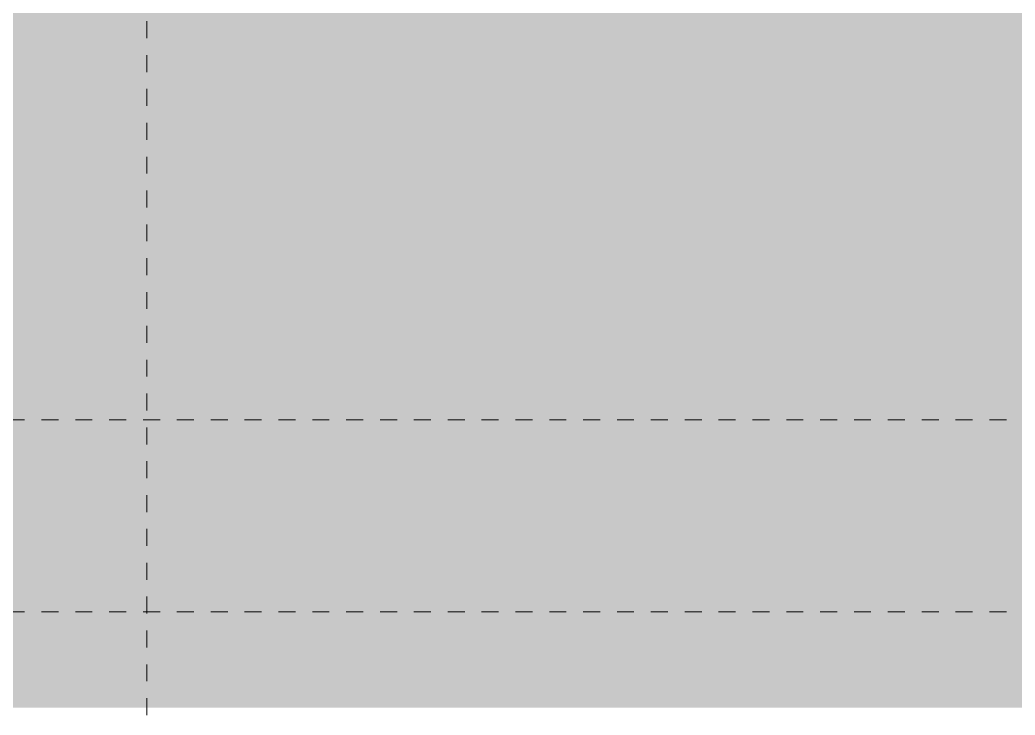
# Model space of a CAD drawing. Header units: metres. Extents: x 4238 to 4687, y -1 to 29.
# Drawn here: x 4351.93 to 4357.81, y -0.61 to 3.5 of the extents above; entities that cross this region are included whole.
import ezdxf

# ---------------------------------------------------------------- set-up
doc = ezdxf.new("R2010")
doc.units = ezdxf.units.M
doc.linetypes.add('AEC_Center', pattern=[0.024, 0.012, -0.004, 0.004, -0.004])
doc.linetypes.add('Grid Line', pattern=[0.021, 0.012, -0.003, 0.003, -0.003])
for name, color, linetype, lineweight in [('A-DETL-GENF', 92, 'Continuous', 5), ('A-FLOR-LEVL', 51, 'Continuous', 5), ('S-GRID', 1, 'Continuous', 5)]:
    doc.layers.add(name, color=color, linetype=linetype, lineweight=lineweight)

msp = doc.modelspace()

# ---------------------------------------------------------------- hatches: boundary and pattern name
at = {"layer": 'A-DETL-GENF'}
msp.add_hatch(color=9, dxfattribs=at).paths.add_polyline_path([(4293.4915, -0.5666), (4372.6828, -0.5666), (4372.6828, 3.4951), (4371.5082, 3.5731), (4369.5282, 3.5731), (4367.5873, 3.9647), (4363.0829, 4.2639), (4361.0156, 5.0163), (4353.3223, 5.2812), (4353.3223, 4.34), (4350.8982, 4.34), (4350.8982, 4.6641), (4350.6223, 4.94), (4335.0823, 4.94), (4334.6823, 4.54), (4334.6823, 4.14), (4330.6823, 4.14), (4330.6823, 4.54), (4330.2823, 4.94), (4314.6823, 4.94), (4314.3823, 4.64), (4314.3823, 4.34), (4311.9823, 4.34), (4311.9823, 4.94), (4270.8001, 4.94), (4277.9007, 5.1035), (4268.0446, 5.0624), (4264.6562, 5.24), (4248.8416, 5.24), (4245.9767, 5.0899), (4245.9767, -0.5666), (4289.5319, -0.5666)])

# ---------------------------------------------------------------- linework, layer by layer
at = {"layer": 'A-FLOR-LEVL', "linetype": 'AEC_Center'}
for p, q in [((4240.86, 1.134), (4377.8013, 1.134)), ((4240.86, 0), (4377.8013, 0))]:
    msp.add_line(p, q, dxfattribs=at)
at = {"layer": 'S-GRID', "linetype": 'Grid Line'}
msp.add_line((4352.6823, -0.61), (4352.6823, 25.3055), dxfattribs=at)

doc.saveas('drawing.dxf')
